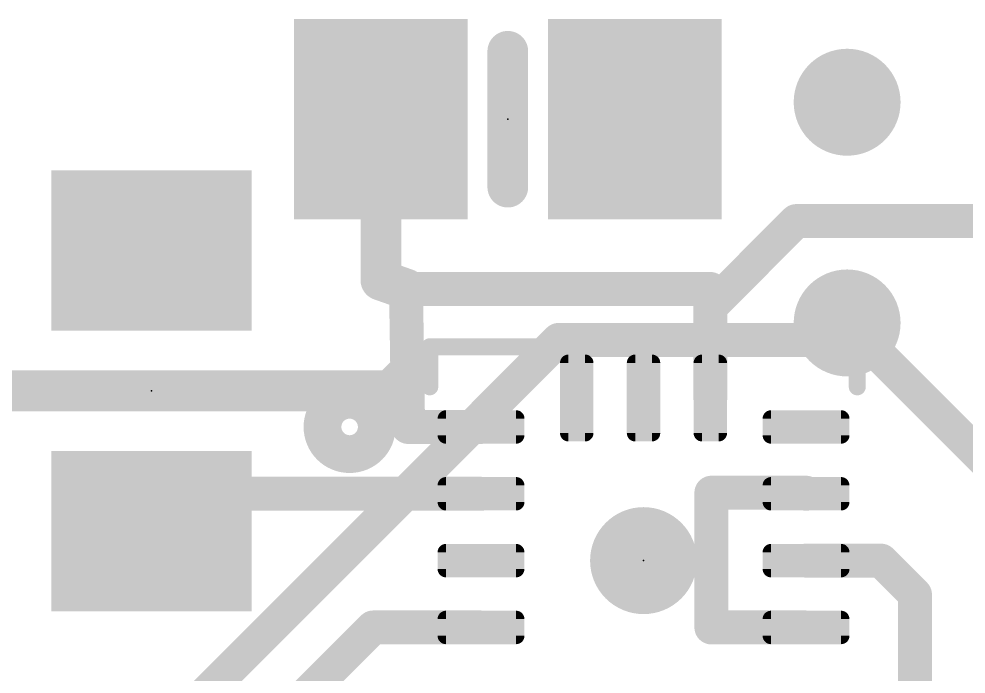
# Model space of a CAD drawing. Extents: x -8.1 to 34.1, y -5.3 to 30.7.
# Drawn here: x 5.23 to 12.32, y 8.55 to 13.45 of the extents above; entities that cross this region are included whole.
import ezdxf

# ---------------------------------------------------------------- set-up
doc = ezdxf.new("R2010")
doc.units = 0
for name, color, linetype in [('1', 12, 'CONTINUOUS'), ('16', 132, 'CONTINUOUS'), ('18', 110, 'CONTINUOUS'), ('21', 40, 'CONTINUOUS'), ('23', 40, 'CONTINUOUS')]:
    doc.layers.add(name, color=color, linetype=linetype)

# ---------------------------------------------------------------- blocks, each defined once
blk = doc.blocks.new('RECT')
blk.add_solid([(-0.5, -0.5), (0.5, -0.5), (-0.5, 0.5), (0.5, 0.5)])
blk = doc.blocks.new('RECT104000X40000R50')
at = {"const_width": 0.0625}
blk.add_lwpolyline([(0.2938, -0.0625), (0.2938, 0.0625, 0.4142), (0.2625, 0.0938), (-0.2625, 0.0938, 0.4142), (-0.2938, 0.0625), (-0.2938, -0.0625, 0.4142), (-0.2625, -0.0938), (0.2625, -0.0938, 0.4142)], format="xyb", close=True, dxfattribs=at)
blk.add_solid([(-0.2781, -0.0781), (0.2781, -0.0781), (-0.2781, 0.0781), (0.2781, 0.0781)])
blk = doc.blocks.new('ROUNDV')
at = {"const_width": 0.5}
blk.add_lwpolyline([(0, -0.25, 1), (0, 0.25, 1), (0, -0.25)], format="xyb", dxfattribs=at)

msp = doc.modelspace()

# ---------------------------------------------------------------- linework, layer by layer
at = {"layer": '1'}
for points, const_width in [([(7.94, 12.7), (7.94, 11.496)], 0.3048), ([(11.049, 11.938), (10.414, 11.303)], 0.254), ([(11.049, 11.938), (13.015, 11.938)], 0.254), ([(7.94, 11.496), (8.128, 11.43)], 0.3048), ([(8.1379, 10.7935), (8.128, 11.43)], 0.254), ([(10.406, 11.43), (8.128, 11.43)], 0.254), ([(10.406, 10.6145), (10.406, 11.43)], 0.254), ([(10.414, 11.303), (10.406, 11.43)], 0.254), ([(11.43, 11.176), (12.634, 9.972)], 0.254), ([(8.1379, 10.7935), (8.0124, 10.668)], 0.3048), ([(8.144, 10.398), (8.1379, 10.7935)], 0.254), ([(8.0124, 10.668), (4.953, 10.668)], 0.3048), ([(8.6895, 10.398), (8.144, 10.398)], 0.254), ([(6.789, 9.898), (6.223, 9.618)], 0.254), ([(8.6895, 9.898), (6.789, 9.898)], 0.254), ([(10.414, 8.898), (10.414, 9.906)], 0.254), ([(10.414, 9.906), (11.1225, 9.906)], 0.254), ([(11.1225, 9.906), (11.1225, 9.898)], 0.254), ([(11.1225, 9.398), (11.684, 9.398)], 0.254), ([(11.684, 9.398), (11.938, 9.144)], 0.254), ([(11.938, 9.144), (11.938, 3.048)], 0.254), ([(7.882, 8.898), (7.112, 8.128)], 0.254), ([(8.6895, 8.898), (7.882, 8.898)], 0.254), ([(11.1225, 8.898), (10.414, 8.898)], 0.254)]:
    msp.add_lwpolyline(points, dxfattribs=dict(at, const_width=const_width))
for points, const_width in [([(8.0162, 12.7, 1), (7.8638, 12.7)], 0.1524), ([(11.049, 12.0015, 1), (11.049, 11.8745)], 0.127), ([(11.0939, 11.8931, 1), (11.0041, 11.9829)], 0.127), ([(7.9652, 11.5679, 1), (7.9148, 11.4241)], 0.1524), ([(7.8638, 11.496, 1), (8.0162, 11.496)], 0.1524), ([(8.1915, 11.431, 1), (8.0645, 11.429)], 0.127), ([(8.128, 11.4935, 1), (8.128, 11.3665)], 0.127), ([(8.1028, 11.3581, 1), (8.1532, 11.5019)], 0.1524), ([(10.4695, 11.43, 1), (10.3425, 11.43)], 0.127), ([(10.4694, 11.434, 1), (10.3426, 11.426)], 0.127), ([(10.406, 11.3665, 1), (10.406, 11.4935)], 0.127), ([(10.3691, 11.3479, 1), (10.4589, 11.2581)], 0.127), ([(10.3506, 11.299, 1), (10.4774, 11.307)], 0.127), ([(11.4749, 11.2209, 1), (11.3851, 11.1311)], 0.127), ([(8.1918, 10.7396, 1), (8.084, 10.8473)], 0.1524), ([(8.2014, 10.7945, 1), (8.0744, 10.7925)], 0.127), ([(8.0744, 10.7925, 1), (8.2014, 10.7945)], 0.127), ([(7.9585, 10.7219, 1), (8.0663, 10.6141)], 0.1524), ([(8.0124, 10.5918, 1), (8.0124, 10.7442)], 0.1524), ([(10.3425, 10.6145, 1), (10.4695, 10.6145)], 0.127), ([(8.144, 10.4615, 1), (8.144, 10.3345)], 0.127), ([(8.6895, 10.3345, 1), (8.6895, 10.4615)], 0.127), ([(8.0805, 10.397, 1), (8.2075, 10.399)], 0.127), ([(6.789, 9.9615, 1), (6.789, 9.8345)], 0.127), ([(6.8172, 9.8411, 1), (6.7608, 9.9549)], 0.127), ([(8.6895, 9.8345, 1), (8.6895, 9.9615)], 0.127), ([(10.4775, 9.906, 1), (10.3505, 9.906)], 0.127), ([(10.414, 9.9695, 1), (10.414, 9.8425)], 0.127), ([(11.186, 9.906, 1), (11.059, 9.906)], 0.127), ([(11.1225, 9.8425, 1), (11.1225, 9.9695)], 0.127), ([(11.059, 9.898, 1), (11.186, 9.898)], 0.127), ([(6.1948, 9.6749, 1), (6.2512, 9.5611)], 0.127), ([(11.1225, 9.4615, 1), (11.1225, 9.3345)], 0.127), ([(11.7289, 9.4429, 1), (11.6391, 9.3531)], 0.127), ([(11.684, 9.3345, 1), (11.684, 9.4615)], 0.127), ([(12.0015, 9.144, 1), (11.8745, 9.144)], 0.127), ([(11.8931, 9.0991, 1), (11.9829, 9.1889)], 0.127), ([(7.882, 8.9615, 1), (7.882, 8.8345)], 0.127), ([(7.9269, 8.8531, 1), (7.8371, 8.9429)], 0.127), ([(8.6895, 8.8345, 1), (8.6895, 8.9615)], 0.127), ([(10.414, 8.9615, 1), (10.414, 8.8345)], 0.127), ([(11.1225, 8.8345, 1), (11.1225, 8.9615)], 0.127), ([(10.3505, 8.898, 1), (10.4775, 8.898)], 0.127)]:
    msp.add_lwpolyline(points, format="xyb", dxfattribs=dict(at, const_width=const_width))
at = {"layer": '16', "const_width": 0.254}
for points in [[(11.176, 11.049), (11.43, 11.176)], [(6.35, 8.128), (9.271, 11.049)], [(9.271, 11.049), (11.176, 11.049)]]:
    msp.add_lwpolyline(points, dxfattribs=at)
at = {"layer": '16', "const_width": 0.127}
for points in [[(11.4584, 11.1192, 1), (11.4016, 11.2328)], [(9.271, 11.1125, 1), (9.271, 10.9855)], [(9.3159, 11.0041, 1), (9.2261, 11.0939)], [(11.1476, 11.1058, 1), (11.2044, 10.9922)], [(11.176, 10.9855, 1), (11.176, 11.1125)]]:
    msp.add_lwpolyline(points, format="xyb", dxfattribs=at)
at = {"layer": '21'}
for points, const_width in [([(8.89, 13.208), (8.89, 12.192)], 0.3048), ([(9.106, 10.998), (8.306, 10.998)], 0.127), ([(8.306, 10.998), (8.306, 10.698)], 0.127), ([(10.706, 10.998), (11.506, 10.998)], 0.127), ([(11.506, 10.998), (11.506, 10.798)], 0.127), ([(11.506, 10.798), (11.506, 10.698)], 0.127), ([(5.715, 10.668), (6.731, 10.668)], 0.3048)]:
    msp.add_lwpolyline(points, dxfattribs=dict(at, const_width=const_width))
for points, const_width in [([(8.9662, 13.208, 1), (8.8138, 13.208)], 0.1524), ([(8.8138, 12.192, 1), (8.9662, 12.192)], 0.1524), ([(8.306, 11.0298, 1), (8.306, 10.9663)], 0.0635), ([(8.3378, 10.998, 1), (8.2743, 10.998)], 0.0635), ([(9.106, 10.9663, 1), (9.106, 11.0298)], 0.0635), ([(10.706, 11.0298, 1), (10.706, 10.9663)], 0.0635), ([(11.5378, 10.998, 1), (11.4742, 10.998)], 0.0635), ([(11.506, 10.9663, 1), (11.506, 11.0298)], 0.0635), ([(11.5378, 10.798, 1), (11.4742, 10.798)], 0.0635), ([(5.715, 10.7442, 1), (5.715, 10.5918)], 0.1524), ([(6.731, 10.5918, 1), (6.731, 10.7442)], 0.1524), ([(11.4742, 10.798, 1), (11.5378, 10.798)], 0.0635), ([(7.706, 10.2566, 1), (7.706, 10.5394, 1), (7.706, 10.2566)], 0.4064), ([(8.2743, 10.698, 1), (8.3378, 10.698)], 0.0635), ([(11.4742, 10.698, 1), (11.5378, 10.698)], 0.0635)]:
    msp.add_lwpolyline(points, format="xyb", dxfattribs=dict(at, const_width=const_width))
at = {"layer": '23'}
for p in [(8.89, 12.7), (6.223, 10.668), (9.906, 9.398)]:
    msp.add_point(p, dxfattribs=at)

# ---------------------------------------------------------------- block references
at = {"layer": '1', "xscale": 1.3, "yscale": 1.5}
for p in [(7.94, 12.7), (9.84, 12.7)]:
    msp.add_blockref('RECT', p, dxfattribs=at)
at = {"layer": '1', "xscale": 1.2, "yscale": 1.5, "rotation": 90}
for p in [(6.223, 11.718), (6.223, 9.618)]:
    msp.add_blockref('RECT', p, dxfattribs=at)
at = {"layer": '1'}
for p, rotation in [((9.406, 10.6145), 270), ((9.906, 10.6145), 270), ((10.406, 10.6145), 270), ((11.1225, 10.398), 180), ((11.1225, 9.898), 180), ((11.1225, 9.398), 180), ((11.1225, 8.898), 180)]:
    msp.add_blockref('RECT104000X40000R50', p, dxfattribs=dict(at, rotation=rotation))
for p in [(8.6895, 10.398), (8.6895, 9.898), (8.6895, 9.398), (8.6895, 8.898)]:
    msp.add_blockref('RECT104000X40000R50', p, dxfattribs=at)
at = {"layer": '18', "xscale": 0.8001, "yscale": 0.8001}
for p in [(11.43, 12.827), (11.43, 12.827), (11.43, 11.176), (11.43, 11.176), (9.906, 9.398), (9.906, 9.398)]:
    msp.add_blockref('ROUNDV', p, dxfattribs=at)

doc.saveas('drawing.dxf')
